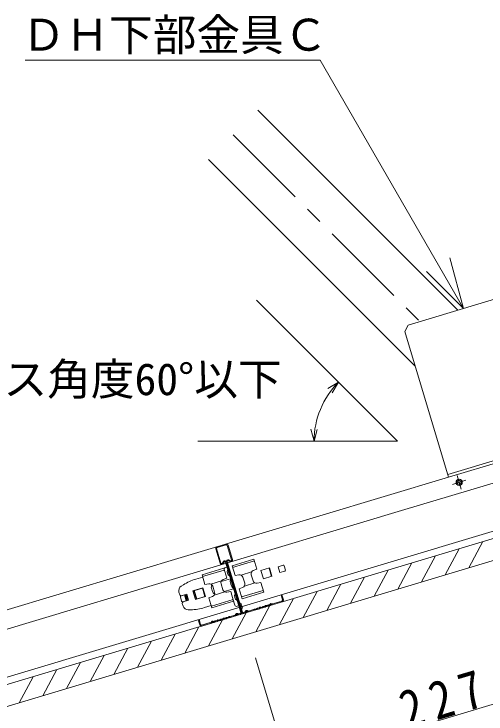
# Model space of a CAD drawing. Units: millimetres at full size, sheet at 1:10; details may follow other scales. Extents: x -2077 to 2023, y -1433 to 1417.
# Drawn here: x 597.9 to 868, y 182.6 to 583.4 of the extents above; entities that cross this region are included whole.
import ezdxf
from ezdxf.enums import TextEntityAlignment as Align

# ---------------------------------------------------------------- set-up
doc = ezdxf.new("R2010")
doc.units = ezdxf.units.MM
doc.header["$LTSCALE"] = 10
doc.linetypes.add('CHAIN1', pattern=[8, 5, -1, 1, -1])
for name, color, linetype, lineweight in [('1-0_断面', 7, 'Continuous', 9), ('1-1_寸法', 7, 'Continuous', 9), ('1-2_文字', 7, 'Continuous', 9), ('1-3_ＤＨクロス', 7, 'Continuous', 9)]:
    doc.layers.add(name, color=color, linetype=linetype, lineweight=lineweight)
doc.styles.add('ＭＳ ゴシック', font='')
doc.styles.get('ＭＳ ゴシック').set_extended_font_data('MS Gothic')

msp = doc.modelspace()

# ---------------------------------------------------------------- linework, layer by layer
at = {"layer": '1-0_断面'}
for p, q in [((-73.06, -13.5), (1865.42, 569.09)), ((737.5, 528.31), (851.98, 413.83)), ((709.22, 500.02), (827.46, 381.78)), ((823.53, 405.28), (993.61, 456.39)), ((823.53, 405.28), (821.52, 401.54)), ((821.52, 401.54), (846.56, 318.22)), ((913.14, 339.9), (846.1, 319.75)), ((846.56, 318.22), (918.19, 339.75)), ((819.71, 299.09), (922.8, 330.07)), ((39.43, 75.65), (846.56, 318.22)), ((853.82, 311.43), (851.52, 319.09)), ((848.84, 314.11), (856.5, 316.41)), ((-73.06, 3.21), (944.64, 309.07)), ((-73.06, -0.97), (946.27, 305.38)), ((42.49, 65.5), (819.71, 299.09)), ((858.15, 266.36), (866.19, 281.31)), ((844.6, 262.29), (852.64, 277.24)), ((831.06, 258.22), (839.1, 273.17)), ((722.73, 267.47), (735.18, 271.21)), ((723.03, 266.48), (735.48, 270.22)), ((817.52, 254.15), (825.55, 269.1)), ((717.94, 266.03), (705.49, 262.28)), ((718.24, 265.04), (705.79, 261.3)), ((719.62, 260.44), (717.94, 266.03)), ((718.85, 266.48), (719.81, 266.76)), ((722.73, 267.47), (724.41, 261.88)), ((739.2, 264.76), (744.09, 266.23)), ((740.64, 259.97), (739.2, 264.76)), ((743.88, 266.17), (745.32, 261.38)), ((743.99, 266.2), (745.43, 261.41)), ((744.09, 266.23), (745.53, 261.44)), ((751.87, 267.79), (749, 266.92)), ((749, 266.92), (750, 263.57)), ((752.49, 267.45), (753.21, 265.06)), ((803.97, 250.08), (812.01, 265.03)), ((701.96, 259.83), (705.87, 261.01)), ((707.17, 256.7), (705.49, 262.28)), ((724.41, 261.88), (726.54, 262.32)), ((727.84, 262.16), (733.84, 263.96)), ((728.87, 260.94), (729.91, 257.46)), ((733.65, 262.38), (734.7, 258.9)), ((745.53, 261.44), (740.64, 259.97)), ((752.88, 264.43), (750, 263.57)), ((790.43, 246.01), (798.47, 260.96)), ((693.56, 255.84), (694.82, 256.62)), ((707.17, 256.7), (709.31, 257.14)), ((716.6, 258.78), (710.6, 256.98)), ((716.42, 257.2), (717.46, 253.72)), ((716.45, 258.44), (721.82, 260.06)), ((719.62, 260.44), (717.59, 259.63)), ((729.73, 255.88), (735.72, 257.69)), ((776.89, 241.94), (784.92, 256.89)), ((700.31, 253.12), (700.79, 253.27)), ((701.78, 248.24), (700.31, 253.12)), ((706.05, 254.85), (700.79, 253.27)), ((700.79, 253.27), (702.25, 248.38)), ((705.68, 254.69), (700.8, 253.22)), ((700.8, 253.22), (702.24, 248.43)), ((701.01, 253.28), (702.45, 248.49)), ((707.12, 249.9), (705.68, 254.69)), ((707.52, 249.97), (706.05, 254.85)), ((710.9, 254.69), (711.48, 252.78)), ((711.63, 255.76), (712.67, 252.28)), ((718.48, 252.51), (712.49, 250.7)), ((718.17, 252.7), (723.55, 254.31)), ((721.92, 252.78), (719.78, 252.34)), ((721.92, 252.78), (723.6, 247.2)), ((726.71, 254.22), (728.74, 255.03)), ((726.71, 254.22), (728.39, 248.64)), ((728.09, 249.62), (740.54, 253.36)), ((763.34, 237.87), (771.38, 252.82)), ((692.27, 252.43), (692.73, 250.9)), ((693.12, 249.61), (693.84, 247.21)), ((693.45, 250.23), (696.32, 251.09)), ((693.72, 250.36), (696.79, 251.28)), ((695.37, 250.8), (696.37, 247.45)), ((695.84, 250.95), (696.85, 247.6)), ((696.32, 251.09), (697.33, 247.74)), ((696.79, 251.28), (697.82, 247.84)), ((702.24, 248.43), (707.12, 249.9)), ((702.25, 248.38), (707.52, 249.97)), ((709.47, 249.04), (711.5, 249.85)), ((709.47, 249.04), (711.15, 243.45)), ((728.39, 248.64), (740.84, 252.38)), ((749.8, 233.8), (757.84, 248.75)), ((694.68, 244.39), (694.22, 245.92)), ((694.46, 246.88), (697.33, 247.74)), ((694.76, 246.91), (697.82, 247.84)), ((702.25, 248.38), (701.78, 248.24)), ((706.85, 243.55), (710.77, 244.73)), ((723.3, 248.18), (710.85, 244.44)), ((723.6, 247.2), (711.15, 243.45)), ((723.22, 248.47), (724.28, 244.93)), ((725.53, 244.26), (726.48, 244.55)), ((726.17, 245.6), (727.8, 246.09)), ((736.25, 229.73), (744.29, 244.68)), ((697.65, 242.25), (699.12, 242.3)), ((722.71, 225.66), (730.75, 240.61)), ((709.17, 221.59), (717.21, 236.54)), ((695.62, 217.52), (703.66, 232.47)), ((682.08, 213.45), (690.12, 228.4)), ((668.54, 209.38), (676.57, 224.32)), ((654.99, 205.31), (663.03, 220.25)), ((641.45, 201.24), (649.49, 216.18)), ((627.9, 197.17), (635.94, 212.11)), ((614.36, 193.1), (622.4, 208.04)), ((600.82, 189.03), (608.86, 203.97))]:
    msp.add_line(p, q, dxfattribs=at)
at = {"layer": '1-0_断面', "color": 4, "linetype": 'CHAIN1'}
msp.add_line((723.36, 514.16), (830.23, 407.29), dxfattribs=at)
at = {"layer": '1-0_断面'}
for points in [[(735.18, 271.21), (736.86, 265.62), (734.83, 264.81)], [(740.84, 252.38), (739.16, 257.96), (737.02, 257.52)], [(727.03, 242.73), (728.66, 243.21), (727.8, 246.09)]]:
    msp.add_lwpolyline(points, dxfattribs=at)
for radius in [1.8, 1.2]:
    msp.add_circle((852.67, 315.26), radius, dxfattribs=at)
for centre, radius, start, end in [((719.14, 265.52), 1, 106.7275, 196.7275), ((722.83, 264.02), 2.9, 153.1247, 240.3303), ((735.57, 262.96), 2, 111.7275, 196.7275), ((752.01, 267.31), 0.5, 16.7275, 106.7275), ((752.73, 264.91), 0.5, 286.7275, 16.7275), ((726.95, 260.37), 2, 16.7275, 101.7275), ((710.59, 231.1), 30, 106.7275, 121.7275), ((709.71, 255.19), 2, 16.7275, 101.7275), ((718.33, 257.78), 2, 111.7275, 196.7275), ((727.69, 258.69), 6.03, 166.8647, 226.5903), ((728, 256.89), 2, 291.7275, 16.7275), ((736.62, 259.48), 2, 196.7275, 281.7275), ((695.14, 253.29), 3, 121.7275, 196.7275), ((712.82, 255.27), 2, 142.5042, 196.7275), ((713.4, 253.35), 2, 196.7275, 250.9507), ((719.38, 254.29), 2, 196.7275, 281.7275), ((693.49, 251.13), 0.8, 196.7275, 286.7275), ((693.59, 249.75), 0.5, 106.7275, 196.7275), ((710.76, 251.7), 2, 291.7275, 16.7275), ((727, 250.13), 2.9, 153.1247, 240.3303), ((694.31, 247.36), 0.5, 196.7275, 286.7275), ((694.99, 246.15), 0.8, 106.7275, 196.7275), ((725.24, 245.22), 1, 196.7275, 286.7275), ((697.56, 245.25), 3, 196.7275, 271.7275), ((698.22, 272.28), 30, 271.7275, 286.7275)]:
    msp.add_arc(centre, radius, start, end, dxfattribs=at)
at = {"layer": '1-1_寸法'}
for q in [(972.49, 218.32), (736.07, 214.78)]:
    msp.add_line((754.55, 153.07), q, dxfattribs=at)
at = {"layer": '1-2_文字'}
for p, q in [((604.25, 556.88), (773.06, 556.88)), ((855.11, 414.77), (833.89, 435.98)), ((817.39, 338.77), (736.63, 419.53)), ((783.61, 372.55), (777.48, 369.01)), ((783.61, 372.55), (780.08, 366.44)), ((769.62, 338.77), (767.75, 345.74)), ((769.62, 338.77), (771.42, 345.47)), ((817.39, 338.77), (703.18, 338.77))]:
    msp.add_line(p, q, dxfattribs=at)
msp.add_lwpolyline([(773.06, 556.88), (855.11, 414.77), (847.34, 443.75)], dxfattribs=at)
msp.add_arc((817.39, 338.77), 47.77, 134.9998, 179.9998, dxfattribs=at)
at = {"layer": '1-3_ＤＨクロス'}
for p, q in [((713.39, 277.16), (715.87, 268.92)), ((716.35, 269.07), (713.87, 277.3)), ((714.06, 278.4), (719.14, 279.93)), ((714.21, 277.92), (719.28, 279.45)), ((722.38, 270.88), (719.9, 279.11)), ((720.38, 279.26), (722.86, 271.02)), ((717.28, 268.99), (717.78, 269.92)), ((717.71, 268.74), (718.22, 269.68)), ((718.95, 269.61), (727.63, 240.71)), ((719.43, 269.75), (728.11, 240.86)), ((719.73, 268.76), (728.11, 240.86)), ((719.91, 269.9), (728.59, 241)), ((721.43, 269.85), (720.48, 270.36)), ((721.64, 270.31), (720.72, 270.8)), ((751.19, 250.93), (750.71, 250.78)), ((750.71, 250.78), (751.58, 247.91)), ((752.06, 248.05), (751.19, 250.93)), ((743.04, 244.82), (742.49, 244.66)), ((744.12, 245.15), (744.28, 245.19)), ((744.27, 244.67), (744.42, 244.72)), ((744.4, 245.29), (744.49, 245.46)), ((744.93, 245.22), (744.84, 245.05)), ((745.2, 245.31), (745.37, 245.21)), ((745.43, 245.75), (745.6, 245.65)), ((751.24, 247.29), (745.76, 245.64)), ((751.39, 246.81), (745.9, 245.16)), ((729.21, 240.67), (729.93, 240.88)), ((730.18, 241.11), (730.28, 241.33)), ((730.74, 241.13), (730.64, 240.91)), ((731.33, 241.31), (731.53, 241.18)), ((731.8, 241.59), (731.6, 241.73)), ((732.14, 241.55), (734.9, 242.38)), ((735.04, 241.9), (732.29, 241.07)), ((736.53, 242.86), (735.98, 242.7)), ((736.13, 242.22), (736.67, 242.39)), ((738.15, 243.35), (737.61, 243.19)), ((737.75, 242.71), (738.3, 242.88)), ((739.78, 243.84), (739.24, 243.68)), ((739.38, 243.2), (739.93, 243.36)), ((741.41, 244.33), (740.87, 244.17)), ((741.01, 243.69), (741.55, 243.85)), ((742.64, 244.18), (743.18, 244.34)), ((703.31, 236.54), (703.79, 236.68)), ((704.17, 233.66), (703.31, 236.54)), ((703.79, 236.68), (704.65, 233.81)), ((715.1, 236.43), (715.65, 236.59)), ((716.73, 236.92), (717.28, 237.08)), ((717.42, 236.6), (716.88, 236.44)), ((718.36, 237.41), (718.9, 237.57)), ((718.5, 236.93), (719.05, 237.09)), ((719.99, 237.89), (720.53, 238.06)), ((720.68, 237.58), (720.13, 237.42)), ((724.38, 239.21), (721.62, 238.38)), ((721.76, 237.9), (724.51, 238.73)), ((724.63, 239.44), (724.72, 239.66)), ((725.18, 239.46), (725.09, 239.24)), ((725.77, 239.64), (725.97, 239.51)), ((726.25, 239.93), (726.05, 240.06)), ((727.3, 240.09), (726.58, 239.88)), ((726.73, 239.4), (727.44, 239.61)), ((730.08, 240.4), (729.36, 240.19)), ((705.27, 233.47), (710.76, 235.12)), ((705.42, 232.99), (710.9, 234.64)), ((710.97, 235.39), (710.88, 235.22)), ((711.41, 235.15), (711.32, 234.98)), ((711.68, 235.23), (711.85, 235.14)), ((712.09, 235.58), (711.92, 235.67)), ((712.39, 235.61), (712.24, 235.57)), ((712.54, 235.13), (712.38, 235.09)), ((713.48, 235.94), (714.02, 236.1)), ((713.62, 235.46), (714.16, 235.62)), ((715.79, 236.11), (715.25, 235.95))]:
    msp.add_line(p, q, dxfattribs=at)
for centre, radius, start, end in [((714.35, 277.45), 1, 106.7275, 196.7275), ((714.35, 277.45), 0.5, 106.7275, 196.7275), ((719.43, 278.97), 1, 16.7275, 106.7275), ((719.43, 278.97), 0.5, 16.7275, 106.7275), ((716.83, 269.21), 1, 196.7275, 331.7275), ((716.83, 269.21), 0.5, 196.7275, 334.5754), ((718.57, 269.49), 0.9, 16.7275, 151.7275), ((718.57, 269.49), 0.4, 16.7275, 151.7275), ((720.29, 270.01), 0.9, 61.7275, 196.7275), ((720.29, 270.01), 0.4, 61.7275, 196.7275), ((721.9, 270.73), 1, 241.7275, 16.7275), ((721.9, 270.73), 0.5, 238.8795, 16.7275), ((742.1, 244.02), 0.7, 67.785, 145.6699), ((742.44, 244.85), 0.2, 247.785, 286.7275), ((742.98, 245.01), 0.2, 286.7275, 325.6699), ((743.72, 244.51), 0.7, 67.785, 145.6699), ((742.98, 245.01), 0.7, 286.7275, 325.6699), ((743.72, 244.51), 0.2, 67.785, 143.5974), ((744.06, 245.34), 0.7, 247.785, 286.7275), ((744.06, 245.34), 0.2, 247.785, 286.7275), ((744.22, 245.39), 0.2, 286.7275, 331.7275), ((744.22, 245.39), 0.7, 286.7275, 331.7275), ((745.1, 245.13), 0.7, 61.7275, 151.7275), ((745.1, 245.13), 0.2, 61.7275, 151.7275), ((745.7, 245.83), 0.7, 241.7275, 286.7275), ((745.7, 245.83), 0.2, 241.7275, 286.7275), ((751.1, 247.77), 0.5, 286.7275, 16.7275), ((751.1, 247.77), 1, 286.7275, 16.7275), ((727.16, 240.57), 0.5, 286.7275, 16.7275), ((727.16, 240.57), 1, 286.7275, 16.7275), ((729.07, 241.15), 1, 196.7275, 286.7275), ((729.07, 241.15), 0.5, 196.7275, 286.7275), ((729.82, 241.27), 0.4, 286.7275, 336.7275), ((729.82, 241.27), 0.9, 286.7275, 336.7275), ((731.11, 240.97), 0.9, 56.7275, 156.7275), ((731.11, 240.97), 0.4, 56.7275, 156.7275), ((732.02, 241.93), 0.9, 236.7275, 286.7275), ((732.02, 241.93), 0.4, 236.7275, 286.7275), ((734.84, 242.57), 0.2, 286.7275, 325.6699), ((735.58, 242.06), 0.7, 67.785, 145.6699), ((734.84, 242.57), 0.7, 286.7275, 325.6699), ((735.58, 242.06), 0.2, 69.8576, 145.6699), ((735.92, 242.89), 0.7, 247.785, 286.7275), ((735.92, 242.89), 0.2, 247.785, 286.7275), ((736.47, 243.06), 0.2, 286.7275, 325.6699), ((737.21, 242.55), 0.7, 67.785, 145.6699), ((736.47, 243.06), 0.7, 286.7275, 325.6699), ((737.21, 242.55), 0.2, 69.8576, 145.6699), ((737.55, 243.38), 0.7, 247.785, 286.7275), ((737.55, 243.38), 0.2, 247.785, 286.7275), ((738.1, 243.55), 0.2, 286.7275, 325.6699), ((738.84, 243.04), 0.7, 67.785, 145.6699), ((738.1, 243.55), 0.7, 286.7275, 325.6699), ((738.84, 243.04), 0.2, 69.8576, 145.6699), ((739.18, 243.87), 0.7, 247.785, 286.7275), ((739.18, 243.87), 0.2, 247.785, 286.7275), ((739.72, 244.03), 0.2, 286.7275, 325.6699), ((740.47, 243.53), 0.7, 67.785, 145.6699), ((739.72, 244.03), 0.7, 286.7275, 325.6699), ((740.47, 243.53), 0.2, 69.8576, 145.6699), ((740.81, 244.36), 0.7, 247.785, 286.7275), ((740.81, 244.36), 0.2, 247.785, 286.7275), ((741.35, 244.52), 0.2, 286.7275, 325.6699), ((741.35, 244.52), 0.7, 286.7275, 325.6699), ((742.1, 244.02), 0.2, 69.8576, 145.6699), ((742.44, 244.85), 0.7, 247.785, 286.7275), ((714.71, 235.78), 0.7, 67.785, 145.6699), ((715.59, 236.78), 0.2, 286.7275, 325.6699), ((716.33, 236.27), 0.7, 67.785, 145.6699), ((716.33, 236.27), 0.2, 67.785, 143.5974), ((716.67, 237.11), 0.2, 247.785, 286.7275), ((717.22, 237.27), 0.2, 286.7275, 325.6699), ((717.96, 236.76), 0.7, 67.785, 145.6699), ((717.22, 237.27), 0.7, 286.7275, 325.6699), ((717.96, 236.76), 0.2, 67.785, 143.5974), ((718.3, 237.6), 0.7, 247.785, 286.7275), ((718.3, 237.6), 0.2, 247.785, 286.7275), ((718.85, 237.76), 0.2, 286.7275, 325.6699), ((719.59, 237.25), 0.7, 67.785, 145.6699), ((718.85, 237.76), 0.7, 286.7275, 325.6699), ((719.59, 237.25), 0.2, 67.785, 143.5974), ((719.93, 238.09), 0.7, 247.785, 286.7275), ((719.93, 238.09), 0.2, 247.785, 286.7275), ((720.48, 238.25), 0.2, 286.7275, 325.6699), ((721.22, 237.74), 0.7, 67.785, 145.6699), ((720.48, 238.25), 0.7, 286.7275, 325.6699), ((721.22, 237.74), 0.2, 67.785, 143.5974), ((721.56, 238.58), 0.7, 247.785, 286.7275), ((721.56, 238.58), 0.2, 247.785, 286.7275), ((724.26, 239.6), 0.4, 286.7275, 336.7275), ((724.26, 239.6), 0.9, 286.7275, 336.7275), ((725.55, 239.31), 0.9, 56.7275, 156.7275), ((725.55, 239.31), 0.4, 56.7275, 156.7275), ((726.47, 240.26), 0.9, 236.7275, 286.7275), ((726.47, 240.26), 0.4, 236.7275, 286.7275), ((705.13, 233.95), 1, 196.7275, 286.7275), ((705.13, 233.95), 0.5, 196.7275, 286.7275), ((710.7, 235.31), 0.2, 286.7275, 331.7275), ((710.7, 235.31), 0.7, 286.7275, 331.7275), ((711.58, 235.06), 0.7, 61.7275, 151.7275), ((711.58, 235.06), 0.2, 61.7275, 151.7275), ((712.18, 235.76), 0.7, 241.7275, 286.7275), ((712.18, 235.76), 0.2, 241.7275, 286.7275), ((712.33, 235.8), 0.2, 286.7275, 325.6699), ((713.08, 235.3), 0.7, 67.785, 145.6699), ((712.33, 235.8), 0.7, 286.7275, 325.6699), ((713.08, 235.3), 0.2, 69.8576, 145.6699), ((713.42, 236.13), 0.7, 247.785, 286.7275), ((713.42, 236.13), 0.2, 247.785, 286.7275), ((713.96, 236.29), 0.2, 286.7275, 325.6699), ((713.96, 236.29), 0.7, 286.7275, 325.6699), ((714.71, 235.78), 0.2, 67.785, 143.5974), ((715.05, 236.62), 0.7, 247.785, 286.7275), ((715.05, 236.62), 0.2, 247.785, 286.7275), ((715.59, 236.78), 0.7, 286.7275, 325.6699), ((716.67, 237.11), 0.7, 247.785, 286.7275)]:
    msp.add_arc(centre, radius, start, end, dxfattribs=at)

# ---------------------------------------------------------------- texts
at = {"layer": '1-1_寸法', "insert": (822.81, 173.5), "char_height": 21.99, "attachment_point": 7, "rotation": 16.669, "style": 'ＭＳ ゴシック'}
msp.add_mtext('\\T1.38;\\W0.85;227.5', dxfattribs=at)
at = {"layer": '1-2_文字', "style": 'ＭＳ ゴシック'}
for s, p in [('ＤＨ下部金具Ｃ', (602.3, 556.88)), ('ブレース角度60°以下', (516.86, 359.68))]:
    msp.add_text(s, height=18.33, dxfattribs=at).set_placement(p, align=Align.BOTTOM_LEFT)

doc.saveas('drawing.dxf')
